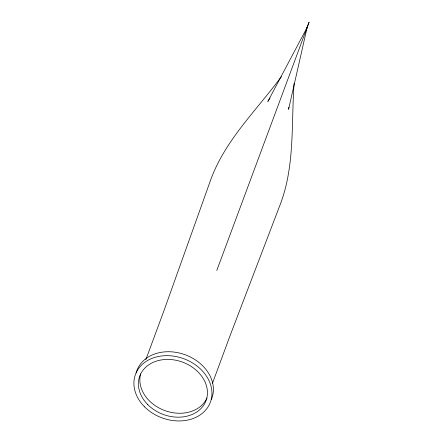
<?xml version="1.0" encoding="UTF-8"?>
<svg xmlns="http://www.w3.org/2000/svg" width="443" height="443" viewBox="0 0 443 443"><rect width="100%" height="100%" fill="white"/><g stroke="black" fill="none" stroke-linecap="round" stroke-linejoin="round"><path stroke-width="0.66" d="M294.113 83.262C291.184 123.752 295.055 165.964 280.164 204.627L230.393 334.808L212.485 383.223M288.853 107.25L288.587 109.305L307.126 27.46L309.092 22.15L306.163 29.902M145.819 359.716L164.203 310.017L211.101 178.756C225.803 139.401 257.012 109.792 281.416 76.584M270.064 98.047L267.816 101.525L307.126 27.46L216.777 270.485M306.168 30.002L307.126 27.46M136.139 372.978A39.948 31.525 20.3 0 1 184.692 354.588A39.948 31.525 20.3 0 1 211.267 399.658M206.97 397.997A35.34 27.887 20.3 0 1 164.923 410.611A35.34 27.887 20.3 0 1 140.669 373.864M144.579 406.835A39.948 31.525 20.3 0 0 210.336 402.316A39.948 31.525 20.3 0 0 163.86 355.757A39.948 31.525 20.3 0 0 144.579 406.835M147.851 404.697A35.34 27.887 20.3 0 0 206.017 400.699A35.34 27.887 20.3 0 0 164.907 359.511A35.34 27.887 20.3 0 0 147.851 404.697"/></g></svg>
